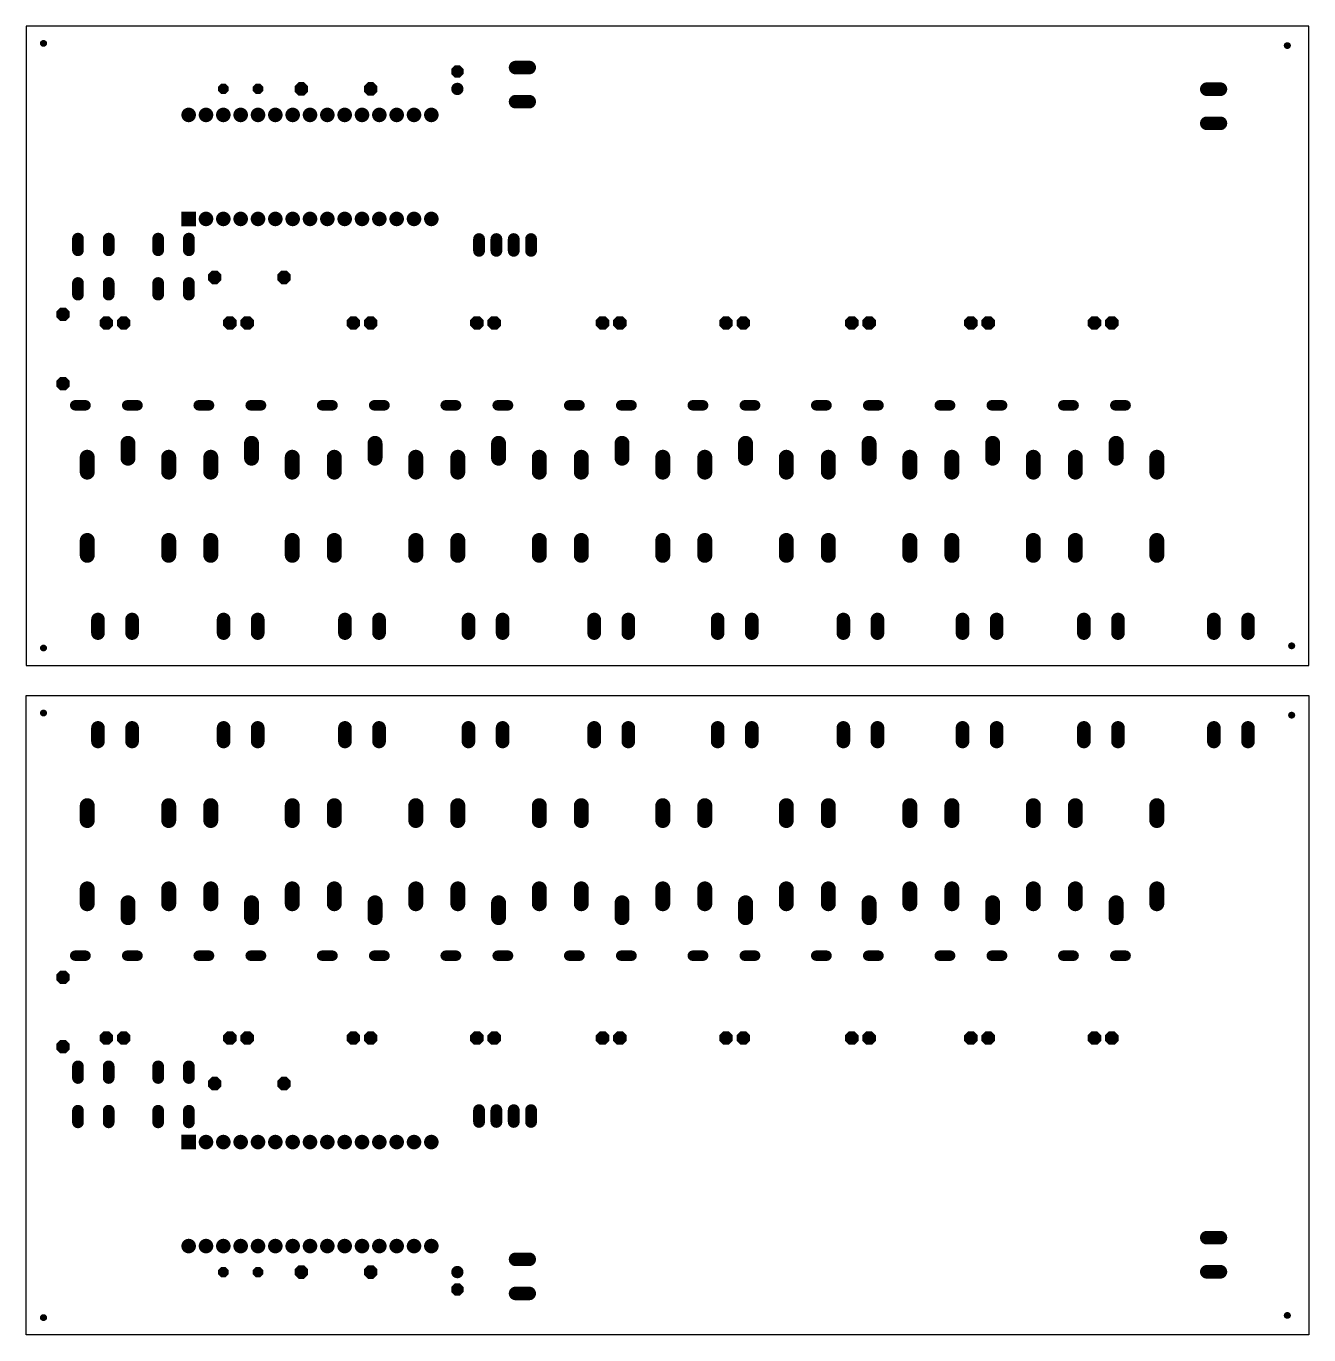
# Model space of a CAD drawing. Header units: millimetres. Extents: x 0 to 653, y 0 to 287.
# Drawn here: x 464.6 to 652.6, y 93.6 to 285.3 of the extents above; entities that cross this region are included whole.
import ezdxf

# ---------------------------------------------------------------- set-up
doc = ezdxf.new("R2010")
doc.units = ezdxf.units.MM
doc.layers.add('20', color=7, linetype='Continuous')
doc.layers.add('30', color=7, linetype='Continuous')

# ---------------------------------------------------------------- blocks, each defined once
blk = doc.blocks.new('ROUNDP')
at = {"const_width": 0.5}
blk.add_lwpolyline([(0, -0.25, 1), (0, 0.25, 1), (0, -0.25)], format="xyb", dxfattribs=at)
blk = doc.blocks.new('OCTAGONP')
at = {"const_width": 0.5}
blk.add_lwpolyline([(-0.25, -0.1036), (-0.25, 0.1036), (-0.1036, 0.25), (0.1036, 0.25), (0.25, 0.1036), (0.25, -0.1036), (0.1036, -0.25), (-0.1036, -0.25), (-0.25, -0.1036), (-0.25, 0.1036)], dxfattribs=at)
blk = doc.blocks.new('LONGP100')
at = {"const_width": 1}
blk.add_lwpolyline([(-0.5, 0), (0.5, 0)], dxfattribs=at)
at = {"const_width": 0.5}
for points in [[(-0.5, 0.25, 1), (-0.5, -0.25)], [(0.5, -0.25, 1), (0.5, 0.25)]]:
    blk.add_lwpolyline(points, format="xyb", dxfattribs=at)
blk = doc.blocks.new('SQUAREP')
blk.add_solid([(-0.5, -0.5), (0.5, -0.5), (-0.5, 0.5), (0.5, 0.5)])

msp = doc.modelspace()

# ---------------------------------------------------------------- linework, layer by layer
at = {"layer": '20'}
for p, q in [((652.55, 285.34), (464.61, 285.34)), ((464.61, 285.34), (464.61, 191.69)), ((652.55, 191.69), (652.55, 285.34)), ((464.61, 191.69), (652.55, 191.69)), ((464.61, 187.25), (652.55, 187.25)), ((464.61, 93.6), (464.61, 187.25)), ((652.55, 187.25), (652.55, 93.6)), ((652.55, 93.6), (464.61, 93.6))]:
    msp.add_line(p, q, dxfattribs=at)
for centre in [(467.15, 282.82), (649.4, 282.5), (467.15, 194.23), (650.03, 194.55), (467.15, 184.71), (650.03, 184.39), (467.15, 96.12), (649.4, 96.44)]:
    msp.add_circle(centre, 0.4, dxfattribs=at)
at = {"layer": '30', "const_width": 0.502}
for points in [[(467.15, 282.57, 1), (467.15, 283.07, 1), (467.15, 282.57)], [(649.4, 282.25, 1), (649.4, 282.75, 1), (649.4, 282.25)], [(467.15, 193.98, 1), (467.15, 194.48, 1), (467.15, 193.98)], [(650.03, 194.3, 1), (650.03, 194.8, 1), (650.03, 194.3)], [(467.15, 184.96, -1), (467.15, 184.45, -1), (467.15, 184.96)], [(650.03, 184.64, -1), (650.03, 184.14, -1), (650.03, 184.64)], [(467.15, 96.37, -1), (467.15, 95.87, -1), (467.15, 96.37)], [(649.4, 96.69, -1), (649.4, 96.19, -1), (649.4, 96.69)]]:
    msp.add_lwpolyline(points, format="xyb", dxfattribs=at)

# ---------------------------------------------------------------- block references
at = {"layer": '30'}
for name, p, xscale, yscale, rotation in [('LONGP100', (537.32, 279.28), 1.9939, 1.9939, 180), ('OCTAGONP', (527.79, 278.69), 1.8034, 1.8034, 90), ('OCTAGONP', (504.93, 276.15), 1.9812, 1.9812, 180), ('OCTAGONP', (515.09, 276.15), 1.9812, 1.9812, 180), ('ROUNDP', (527.79, 276.15), 1.8034, 1.8034, 90), ('LONGP100', (638.6, 276.11), 1.9939, 1.9939, 180), ('LONGP100', (537.32, 274.28), 1.9939, 1.9939, 180), ('ROUNDP', (488.42, 272.34), 2.1336, 2.1336, 180), ('ROUNDP', (490.96, 272.34), 2.1336, 2.1336, 180), ('ROUNDP', (493.5, 272.34), 2.1336, 2.1336, 180), ('ROUNDP', (496.04, 272.34), 2.1336, 2.1336, 180), ('ROUNDP', (498.58, 272.34), 2.1336, 2.1336, 180), ('ROUNDP', (501.12, 272.34), 2.1336, 2.1336, 180), ('ROUNDP', (503.66, 272.34), 2.1336, 2.1336, 180), ('ROUNDP', (506.2, 272.34), 2.1336, 2.1336, 180), ('ROUNDP', (508.74, 272.34), 2.1336, 2.1336, 180), ('ROUNDP', (511.28, 272.34), 2.1336, 2.1336, 180), ('ROUNDP', (513.82, 272.34), 2.1336, 2.1336, 180), ('ROUNDP', (516.36, 272.34), 2.1336, 2.1336, 180), ('ROUNDP', (518.9, 272.34), 2.1336, 2.1336, 180), ('ROUNDP', (521.44, 272.34), 2.1336, 2.1336, 180), ('ROUNDP', (523.98, 272.34), 2.1336, 2.1336, 180), ('LONGP100', (638.6, 271.11), 1.9939, 1.9939, 180), ('SQUAREP', (488.42, 257.1), 2.1336, 2.1336, 180), ('ROUNDP', (490.96, 257.1), 2.1336, 2.1336, 180), ('ROUNDP', (493.5, 257.1), 2.1336, 2.1336, 180), ('ROUNDP', (496.04, 257.1), 2.1336, 2.1336, 180), ('ROUNDP', (498.58, 257.1), 2.1336, 2.1336, 180), ('ROUNDP', (501.12, 257.1), 2.1336, 2.1336, 180), ('ROUNDP', (503.66, 257.1), 2.1336, 2.1336, 180), ('ROUNDP', (506.2, 257.1), 2.1336, 2.1336, 180), ('ROUNDP', (508.74, 257.1), 2.1336, 2.1336, 180), ('ROUNDP', (511.28, 257.1), 2.1336, 2.1336, 180), ('ROUNDP', (513.82, 257.1), 2.1336, 2.1336, 180), ('ROUNDP', (516.36, 257.1), 2.1336, 2.1336, 180), ('ROUNDP', (518.9, 257.1), 2.1336, 2.1336, 180), ('ROUNDP', (521.44, 257.1), 2.1336, 2.1336, 180), ('ROUNDP', (523.98, 257.1), 2.1336, 2.1336, 180), ('LONGP100', (472.2, 253.36), 1.7112, 1.7112, 270), ('LONGP100', (476.7, 253.36), 1.7112, 1.7112, 270), ('LONGP100', (483.95, 253.36), 1.7112, 1.7112, 270), ('LONGP100', (488.45, 253.36), 1.7112, 1.7112, 270), ('LONGP100', (530.97, 253.29), 1.7272, 1.7272, 90), ('LONGP100', (533.51, 253.29), 1.7272, 1.7272, 90), ('LONGP100', (536.05, 253.29), 1.7272, 1.7272, 90), ('LONGP100', (538.59, 253.29), 1.7272, 1.7272, 90), ('LONGP100', (472.2, 246.86), 1.7112, 1.7112, 270), ('LONGP100', (476.7, 246.86), 1.7112, 1.7112, 270), ('LONGP100', (483.95, 246.86), 1.7112, 1.7112, 270), ('LONGP100', (488.45, 246.86), 1.7112, 1.7112, 270), ('OCTAGONP', (470.01, 243.13), 1.9812, 1.9812, 270), ('OCTAGONP', (470.01, 232.97), 1.9812, 1.9812, 270), ('LONGP100', (472.55, 229.79), 1.524, 1.524, 180), ('LONGP100', (480.17, 229.79), 1.524, 1.524, 180), ('LONGP100', (490.65, 229.79), 1.524, 1.524, 180), ('LONGP100', (498.27, 229.79), 1.524, 1.524, 180), ('LONGP100', (508.74, 229.79), 1.524, 1.524, 180), ('LONGP100', (516.36, 229.79), 1.524, 1.524, 180), ('LONGP100', (526.84, 229.79), 1.524, 1.524, 180), ('LONGP100', (534.46, 229.79), 1.524, 1.524, 180), ('LONGP100', (544.94, 229.79), 1.524, 1.524, 180), ('LONGP100', (552.56, 229.79), 1.524, 1.524, 180), ('LONGP100', (563.04, 229.79), 1.524, 1.524, 180), ('LONGP100', (570.66, 229.79), 1.524, 1.524, 180), ('LONGP100', (581.13, 229.79), 1.524, 1.524, 180), ('LONGP100', (588.75, 229.79), 1.524, 1.524, 180), ('LONGP100', (599.23, 229.79), 1.524, 1.524, 180), ('LONGP100', (606.85, 229.79), 1.524, 1.524, 180), ('LONGP100', (617.33, 229.79), 1.524, 1.524, 180), ('LONGP100', (624.95, 229.79), 1.524, 1.524, 180), ('LONGP100', (479.53, 223.13), 2.1844, 2.1844, 270), ('LONGP100', (497.63, 223.13), 2.1844, 2.1844, 270), ('LONGP100', (515.73, 223.13), 2.1844, 2.1844, 270), ('LONGP100', (533.83, 223.13), 2.1844, 2.1844, 270), ('LONGP100', (551.92, 223.13), 2.1844, 2.1844, 270), ('LONGP100', (570.02, 223.13), 2.1844, 2.1844, 270), ('LONGP100', (588.12, 223.13), 2.1844, 2.1844, 270), ('LONGP100', (606.22, 223.13), 2.1844, 2.1844, 270), ('LONGP100', (624.31, 223.13), 2.1844, 2.1844, 270), ('LONGP100', (473.56, 221.09), 2.1844, 2.1844, 270), ('LONGP100', (485.5, 221.09), 2.1844, 2.1844, 270), ('LONGP100', (491.66, 221.09), 2.1844, 2.1844, 270), ('LONGP100', (503.6, 221.09), 2.1844, 2.1844, 270), ('LONGP100', (509.76, 221.09), 2.1844, 2.1844, 270), ('LONGP100', (521.7, 221.09), 2.1844, 2.1844, 270), ('LONGP100', (527.86, 221.09), 2.1844, 2.1844, 270), ('LONGP100', (539.8, 221.09), 2.1844, 2.1844, 270), ('LONGP100', (545.95, 221.09), 2.1844, 2.1844, 270), ('LONGP100', (557.89, 221.09), 2.1844, 2.1844, 270), ('LONGP100', (564.05, 221.09), 2.1844, 2.1844, 270), ('LONGP100', (575.99, 221.09), 2.1844, 2.1844, 270), ('LONGP100', (582.15, 221.09), 2.1844, 2.1844, 270), ('LONGP100', (594.09, 221.09), 2.1844, 2.1844, 270), ('LONGP100', (600.25, 221.09), 2.1844, 2.1844, 270), ('LONGP100', (612.19, 221.09), 2.1844, 2.1844, 270), ('LONGP100', (618.34, 221.09), 2.1844, 2.1844, 270), ('LONGP100', (630.28, 221.09), 2.1844, 2.1844, 270), ('LONGP100', (473.56, 208.9), 2.1844, 2.1844, 270), ('LONGP100', (485.5, 208.9), 2.1844, 2.1844, 270), ('LONGP100', (491.66, 208.9), 2.1844, 2.1844, 270), ('LONGP100', (503.6, 208.9), 2.1844, 2.1844, 270), ('LONGP100', (509.76, 208.9), 2.1844, 2.1844, 270), ('LONGP100', (521.7, 208.9), 2.1844, 2.1844, 270), ('LONGP100', (527.86, 208.9), 2.1844, 2.1844, 270), ('LONGP100', (539.8, 208.9), 2.1844, 2.1844, 270), ('LONGP100', (545.95, 208.9), 2.1844, 2.1844, 270), ('LONGP100', (557.89, 208.9), 2.1844, 2.1844, 270), ('LONGP100', (564.05, 208.9), 2.1844, 2.1844, 270), ('LONGP100', (575.99, 208.9), 2.1844, 2.1844, 270), ('LONGP100', (582.15, 208.9), 2.1844, 2.1844, 270), ('LONGP100', (594.09, 208.9), 2.1844, 2.1844, 270), ('LONGP100', (600.25, 208.9), 2.1844, 2.1844, 270), ('LONGP100', (612.19, 208.9), 2.1844, 2.1844, 270), ('LONGP100', (618.34, 208.9), 2.1844, 2.1844, 270), ('LONGP100', (630.28, 208.9), 2.1844, 2.1844, 270), ('LONGP100', (475.13, 197.41), 1.9939, 1.9939, 90), ('LONGP100', (480.13, 197.41), 1.9939, 1.9939, 90), ('LONGP100', (493.54, 197.41), 1.9939, 1.9939, 90), ('LONGP100', (498.54, 197.41), 1.9939, 1.9939, 90), ('LONGP100', (511.32, 197.41), 1.9939, 1.9939, 90), ('LONGP100', (516.32, 197.41), 1.9939, 1.9939, 90), ('LONGP100', (529.42, 197.41), 1.9939, 1.9939, 90), ('LONGP100', (534.42, 197.41), 1.9939, 1.9939, 90), ('LONGP100', (547.84, 197.41), 1.9939, 1.9939, 90), ('LONGP100', (552.84, 197.41), 1.9939, 1.9939, 90), ('LONGP100', (565.93, 197.41), 1.9939, 1.9939, 90), ('LONGP100', (570.93, 197.41), 1.9939, 1.9939, 90), ('LONGP100', (584.35, 197.41), 1.9939, 1.9939, 90), ('LONGP100', (589.35, 197.41), 1.9939, 1.9939, 90), ('LONGP100', (601.81, 197.41), 1.9939, 1.9939, 90), ('LONGP100', (606.81, 197.41), 1.9939, 1.9939, 90), ('LONGP100', (619.59, 197.41), 1.9939, 1.9939, 90), ('LONGP100', (624.59, 197.41), 1.9939, 1.9939, 90), ('LONGP100', (638.64, 197.41), 1.9939, 1.9939, 90), ('LONGP100', (643.64, 197.41), 1.9939, 1.9939, 90), ('LONGP100', (475.13, 181.53), -1.9939, 1.9939, 90), ('LONGP100', (480.13, 181.53), -1.9939, 1.9939, 90), ('LONGP100', (493.54, 181.53), -1.9939, 1.9939, 90), ('LONGP100', (498.54, 181.53), -1.9939, 1.9939, 90), ('LONGP100', (511.32, 181.53), -1.9939, 1.9939, 90), ('LONGP100', (516.32, 181.53), -1.9939, 1.9939, 90), ('LONGP100', (529.42, 181.53), -1.9939, 1.9939, 90), ('LONGP100', (534.42, 181.53), -1.9939, 1.9939, 90), ('LONGP100', (547.84, 181.53), -1.9939, 1.9939, 90), ('LONGP100', (552.84, 181.53), -1.9939, 1.9939, 90), ('LONGP100', (565.93, 181.53), -1.9939, 1.9939, 90), ('LONGP100', (570.93, 181.53), -1.9939, 1.9939, 90), ('LONGP100', (584.35, 181.53), -1.9939, 1.9939, 90), ('LONGP100', (589.35, 181.53), -1.9939, 1.9939, 90), ('LONGP100', (601.81, 181.53), -1.9939, 1.9939, 90), ('LONGP100', (606.81, 181.53), -1.9939, 1.9939, 90), ('LONGP100', (619.59, 181.53), -1.9939, 1.9939, 90), ('LONGP100', (624.59, 181.53), -1.9939, 1.9939, 90), ('LONGP100', (638.64, 181.53), -1.9939, 1.9939, 90), ('LONGP100', (643.64, 181.53), -1.9939, 1.9939, 90), ('LONGP100', (473.56, 170.04), -2.1844, 2.1844, 270), ('LONGP100', (485.5, 170.04), -2.1844, 2.1844, 270), ('LONGP100', (491.66, 170.04), -2.1844, 2.1844, 270), ('LONGP100', (503.6, 170.04), -2.1844, 2.1844, 270), ('LONGP100', (509.76, 170.04), -2.1844, 2.1844, 270), ('LONGP100', (521.7, 170.04), -2.1844, 2.1844, 270), ('LONGP100', (527.86, 170.04), -2.1844, 2.1844, 270), ('LONGP100', (539.8, 170.04), -2.1844, 2.1844, 270), ('LONGP100', (545.95, 170.04), -2.1844, 2.1844, 270), ('LONGP100', (557.89, 170.04), -2.1844, 2.1844, 270), ('LONGP100', (564.05, 170.04), -2.1844, 2.1844, 270), ('LONGP100', (575.99, 170.04), -2.1844, 2.1844, 270), ('LONGP100', (582.15, 170.04), -2.1844, 2.1844, 270), ('LONGP100', (594.09, 170.04), -2.1844, 2.1844, 270), ('LONGP100', (600.25, 170.04), -2.1844, 2.1844, 270), ('LONGP100', (612.19, 170.04), -2.1844, 2.1844, 270), ('LONGP100', (618.34, 170.04), -2.1844, 2.1844, 270), ('LONGP100', (630.28, 170.04), -2.1844, 2.1844, 270), ('LONGP100', (473.56, 157.85), -2.1844, 2.1844, 270), ('LONGP100', (485.5, 157.85), -2.1844, 2.1844, 270), ('LONGP100', (491.66, 157.85), -2.1844, 2.1844, 270), ('LONGP100', (503.6, 157.85), -2.1844, 2.1844, 270), ('LONGP100', (509.76, 157.85), -2.1844, 2.1844, 270), ('LONGP100', (521.7, 157.85), -2.1844, 2.1844, 270), ('LONGP100', (527.86, 157.85), -2.1844, 2.1844, 270), ('LONGP100', (539.8, 157.85), -2.1844, 2.1844, 270), ('LONGP100', (545.95, 157.85), -2.1844, 2.1844, 270), ('LONGP100', (557.89, 157.85), -2.1844, 2.1844, 270), ('LONGP100', (564.05, 157.85), -2.1844, 2.1844, 270), ('LONGP100', (575.99, 157.85), -2.1844, 2.1844, 270), ('LONGP100', (582.15, 157.85), -2.1844, 2.1844, 270), ('LONGP100', (594.09, 157.85), -2.1844, 2.1844, 270), ('LONGP100', (600.25, 157.85), -2.1844, 2.1844, 270), ('LONGP100', (612.19, 157.85), -2.1844, 2.1844, 270), ('LONGP100', (618.34, 157.85), -2.1844, 2.1844, 270), ('LONGP100', (630.28, 157.85), -2.1844, 2.1844, 270), ('LONGP100', (479.53, 155.81), -2.1844, 2.1844, 270), ('LONGP100', (497.63, 155.81), -2.1844, 2.1844, 270), ('LONGP100', (515.73, 155.81), -2.1844, 2.1844, 270), ('LONGP100', (533.83, 155.81), -2.1844, 2.1844, 270), ('LONGP100', (551.92, 155.81), -2.1844, 2.1844, 270), ('LONGP100', (570.02, 155.81), -2.1844, 2.1844, 270), ('LONGP100', (588.12, 155.81), -2.1844, 2.1844, 270), ('LONGP100', (606.22, 155.81), -2.1844, 2.1844, 270), ('LONGP100', (624.31, 155.81), -2.1844, 2.1844, 270), ('OCTAGONP', (470.01, 145.97), -1.9812, 1.9812, 270), ('OCTAGONP', (476.36, 137.08), -1.9812, 1.9812, 180), ('OCTAGONP', (478.9, 137.08), -1.9812, 1.9812, 180), ('OCTAGONP', (494.46, 137.08), -1.9812, 1.9812, 180), ('OCTAGONP', (497, 137.08), -1.9812, 1.9812, 180), ('OCTAGONP', (512.55, 137.08), -1.9812, 1.9812, 180), ('OCTAGONP', (515.09, 137.08), -1.9812, 1.9812, 180), ('OCTAGONP', (530.65, 137.08), -1.9812, 1.9812, 180), ('OCTAGONP', (533.19, 137.08), -1.9812, 1.9812, 180), ('OCTAGONP', (549.07, 137.08), -1.9812, 1.9812, 180), ('OCTAGONP', (551.61, 137.08), -1.9812, 1.9812, 180), ('OCTAGONP', (567.16, 137.08), -1.9812, 1.9812, 180), ('OCTAGONP', (569.7, 137.08), -1.9812, 1.9812, 180), ('OCTAGONP', (585.58, 137.08), -1.9812, 1.9812, 180), ('OCTAGONP', (588.12, 137.08), -1.9812, 1.9812, 180), ('OCTAGONP', (603.04, 137.08), -1.9812, 1.9812, 180), ('OCTAGONP', (605.58, 137.08), -1.9812, 1.9812, 180), ('OCTAGONP', (621.14, 137.08), -1.9812, 1.9812, 180), ('OCTAGONP', (623.68, 137.08), -1.9812, 1.9812, 180), ('OCTAGONP', (470.01, 135.81), -1.9812, 1.9812, 270), ('LONGP100', (472.2, 132.08), -1.7112, 1.7112, 270), ('LONGP100', (476.7, 132.08), -1.7112, 1.7112, 270), ('LONGP100', (483.95, 132.08), -1.7112, 1.7112, 270), ('LONGP100', (488.45, 132.08), -1.7112, 1.7112, 270), ('OCTAGONP', (492.23, 130.41), -1.9812, 1.9812, 180), ('OCTAGONP', (502.39, 130.41), -1.9812, 1.9812, 180), ('LONGP100', (472.2, 125.58), -1.7112, 1.7112, 270), ('LONGP100', (476.7, 125.58), -1.7112, 1.7112, 270), ('LONGP100', (483.95, 125.58), -1.7112, 1.7112, 270), ('LONGP100', (488.45, 125.58), -1.7112, 1.7112, 270), ('LONGP100', (530.97, 125.65), -1.7272, 1.7272, 90), ('LONGP100', (533.51, 125.65), -1.7272, 1.7272, 90), ('LONGP100', (536.05, 125.65), -1.7272, 1.7272, 90), ('LONGP100', (538.59, 125.65), -1.7272, 1.7272, 90), ('OCTAGONP', (493.5, 102.79), -1.524, 1.524, 180), ('OCTAGONP', (498.58, 102.79), -1.524, 1.524, 180), ('ROUNDP', (527.79, 102.79), -1.8034, 1.8034, 90), ('OCTAGONP', (527.79, 100.25), -1.8034, 1.8034, 90)]:
    msp.add_blockref(name, p, dxfattribs=dict(at, xscale=xscale, yscale=yscale, rotation=rotation))
for name, p, xscale, yscale in [('OCTAGONP', (493.5, 276.15), 1.524, 1.524), ('OCTAGONP', (498.58, 276.15), 1.524, 1.524), ('OCTAGONP', (492.23, 248.53), 1.9812, 1.9812), ('OCTAGONP', (502.39, 248.53), 1.9812, 1.9812), ('OCTAGONP', (476.36, 241.86), 1.9812, 1.9812), ('OCTAGONP', (478.9, 241.86), 1.9812, 1.9812), ('OCTAGONP', (494.46, 241.86), 1.9812, 1.9812), ('OCTAGONP', (497, 241.86), 1.9812, 1.9812), ('OCTAGONP', (512.55, 241.86), 1.9812, 1.9812), ('OCTAGONP', (515.09, 241.86), 1.9812, 1.9812), ('OCTAGONP', (530.65, 241.86), 1.9812, 1.9812), ('OCTAGONP', (533.19, 241.86), 1.9812, 1.9812), ('OCTAGONP', (549.07, 241.86), 1.9812, 1.9812), ('OCTAGONP', (551.61, 241.86), 1.9812, 1.9812), ('OCTAGONP', (567.16, 241.86), 1.9812, 1.9812), ('OCTAGONP', (569.7, 241.86), 1.9812, 1.9812), ('OCTAGONP', (585.58, 241.86), 1.9812, 1.9812), ('OCTAGONP', (588.12, 241.86), 1.9812, 1.9812), ('OCTAGONP', (603.04, 241.86), 1.9812, 1.9812), ('OCTAGONP', (605.58, 241.86), 1.9812, 1.9812), ('OCTAGONP', (621.14, 241.86), 1.9812, 1.9812), ('OCTAGONP', (623.68, 241.86), 1.9812, 1.9812), ('LONGP100', (472.55, 149.15), -1.524, 1.524), ('LONGP100', (480.17, 149.15), -1.524, 1.524), ('LONGP100', (490.65, 149.15), -1.524, 1.524), ('LONGP100', (498.27, 149.15), -1.524, 1.524), ('LONGP100', (508.74, 149.15), -1.524, 1.524), ('LONGP100', (516.36, 149.15), -1.524, 1.524), ('LONGP100', (526.84, 149.15), -1.524, 1.524), ('LONGP100', (534.46, 149.15), -1.524, 1.524), ('LONGP100', (544.94, 149.15), -1.524, 1.524), ('LONGP100', (552.56, 149.15), -1.524, 1.524), ('LONGP100', (563.04, 149.15), -1.524, 1.524), ('LONGP100', (570.66, 149.15), -1.524, 1.524), ('LONGP100', (581.13, 149.15), -1.524, 1.524), ('LONGP100', (588.75, 149.15), -1.524, 1.524), ('LONGP100', (599.23, 149.15), -1.524, 1.524), ('LONGP100', (606.85, 149.15), -1.524, 1.524), ('LONGP100', (617.33, 149.15), -1.524, 1.524), ('LONGP100', (624.95, 149.15), -1.524, 1.524), ('SQUAREP', (488.42, 121.84), -2.1336, 2.1336), ('ROUNDP', (490.96, 121.84), -2.1336, 2.1336), ('ROUNDP', (493.5, 121.84), -2.1336, 2.1336), ('ROUNDP', (496.04, 121.84), -2.1336, 2.1336), ('ROUNDP', (498.58, 121.84), -2.1336, 2.1336), ('ROUNDP', (501.12, 121.84), -2.1336, 2.1336), ('ROUNDP', (503.66, 121.84), -2.1336, 2.1336), ('ROUNDP', (506.2, 121.84), -2.1336, 2.1336), ('ROUNDP', (508.74, 121.84), -2.1336, 2.1336), ('ROUNDP', (511.28, 121.84), -2.1336, 2.1336), ('ROUNDP', (513.82, 121.84), -2.1336, 2.1336), ('ROUNDP', (516.36, 121.84), -2.1336, 2.1336), ('ROUNDP', (518.9, 121.84), -2.1336, 2.1336), ('ROUNDP', (521.44, 121.84), -2.1336, 2.1336), ('ROUNDP', (523.98, 121.84), -2.1336, 2.1336), ('ROUNDP', (488.42, 106.6), -2.1336, 2.1336), ('ROUNDP', (490.96, 106.6), -2.1336, 2.1336), ('ROUNDP', (493.5, 106.6), -2.1336, 2.1336), ('ROUNDP', (496.04, 106.6), -2.1336, 2.1336), ('ROUNDP', (498.58, 106.6), -2.1336, 2.1336), ('ROUNDP', (501.12, 106.6), -2.1336, 2.1336), ('ROUNDP', (503.66, 106.6), -2.1336, 2.1336), ('ROUNDP', (506.2, 106.6), -2.1336, 2.1336), ('ROUNDP', (508.74, 106.6), -2.1336, 2.1336), ('ROUNDP', (511.28, 106.6), -2.1336, 2.1336), ('ROUNDP', (513.82, 106.6), -2.1336, 2.1336), ('ROUNDP', (516.36, 106.6), -2.1336, 2.1336), ('ROUNDP', (518.9, 106.6), -2.1336, 2.1336), ('ROUNDP', (521.44, 106.6), -2.1336, 2.1336), ('ROUNDP', (523.98, 106.6), -2.1336, 2.1336), ('LONGP100', (638.6, 107.83), -1.9939, 1.9939), ('LONGP100', (537.32, 104.66), -1.9939, 1.9939), ('OCTAGONP', (504.93, 102.79), -1.9812, 1.9812), ('OCTAGONP', (515.09, 102.79), -1.9812, 1.9812), ('LONGP100', (638.6, 102.83), -1.9939, 1.9939), ('LONGP100', (537.32, 99.66), -1.9939, 1.9939)]:
    msp.add_blockref(name, p, dxfattribs=dict(at, xscale=xscale, yscale=yscale))

doc.saveas('drawing.dxf')
